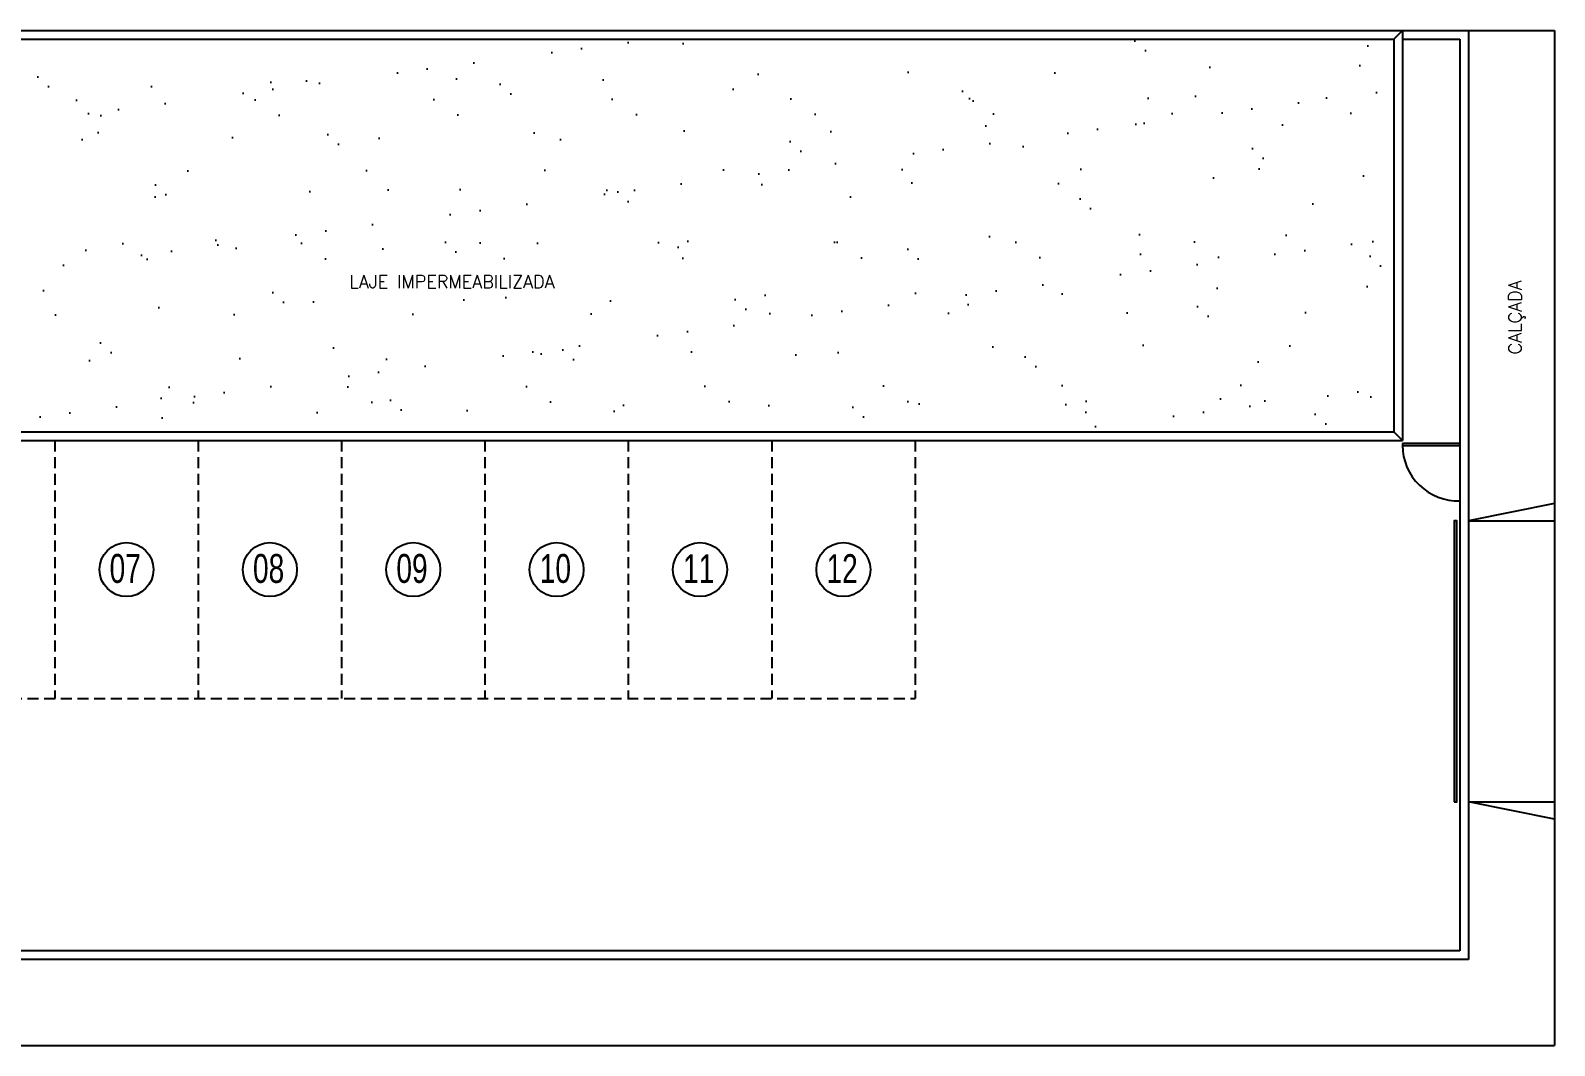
# Model space of a CAD drawing. Header units: millimetres. Extents: x 45003 to 46969, y 6653 to 6979.
# Drawn here: x 45064.44 to 45091.02, y 6835.07 to 6852.77 of the extents above; entities that cross this region are included whole.
import ezdxf

# ---------------------------------------------------------------- set-up
doc = ezdxf.new("R2010")
doc.units = ezdxf.units.MM
doc.linetypes.add('CONTINUO', pattern=[0])
doc.linetypes.add('HIDDEN', pattern=[9.525, 6.35, -3.175])
for name, color, linetype in [('ARQ-HACHURA', 253, 'Continuous'), ('ARQ-PENA-01', 1, 'Continuous'), ('ARQ-PENA-02', 2, 'Continuous'), ('ARQ-PENA-FINA-CINZA', 8, 'Continuous'), ('ARQ-PROJ-01', 1, 'HIDDEN'), ('ARQ-TEXTO3', 3, 'Continuous'), ('meio fio', 2, 'CONTINUO')]:
    doc.layers.add(name, color=color, linetype=linetype)
doc.styles.add('CELIO_COTA', font='technic_.ttf', dxfattribs={"width": 0.85})
doc.styles.add('ROMANS', font='romans.shx')

msp = doc.modelspace()

# ---------------------------------------------------------------- hatches: boundary and pattern name
at = {"layer": 'ARQ-HACHURA'}
h = msp.add_hatch(dxfattribs=at)
h.set_pattern_fill('AR-SAND', color=256)
h.set_pattern_definition([(37.5, (0, 12.1425), (-0.06299336, 1.92682377), [0, -1.52, 0, -1.7, 0, -1.625]), (7.5, (0, 12.1425), (1.7697767, 2.82214607), [0, -0.82, 0, -1.37, 0, -0.525]), (327.5, (-1.23, 12.1425), (3.11414186, 0.005659054), [0, -0.5, 0, -1.8, 0, -2.35]), (317.5, (-1.23, 12.1425), (3.0061266, 0.87767556), [0, -0.25, 0, -1.18, 0, -1.35])])
h.paths.add_polyline_path([(45088.216, 6852.624), (45056.516, 6852.624), (45056.516, 6852.509), (45056.516, 6851.239), (45056.516, 6845.774), (45088.216, 6845.774)])
h.paths.add_polyline_path([(45069.749, 6848.225), (45073.836, 6848.225), (45073.836, 6848.562), (45069.749, 6848.562)], flags=24)

# ---------------------------------------------------------------- linework, layer by layer
at = {"layer": 'ARQ-PENA-01'}
for p, q in [((45088.366, 6852.774), (45089.516, 6852.774)), ((45089.516, 6852.774), (45089.516, 6836.574)), ((45088.366, 6852.624), (45089.366, 6852.624)), ((45089.366, 6852.624), (45089.366, 6836.724)), ((45089.366, 6836.724), (45033.016, 6836.724)), ((45089.516, 6836.574), (45033.016, 6836.574))]:
    msp.add_line(p, q, dxfattribs=at)
at = {"layer": 'ARQ-PENA-02'}
for p, q in [((45056.516, 6852.774), (45088.366, 6852.774)), ((45088.216, 6852.624), (45088.366, 6852.774)), ((45088.366, 6852.774), (45088.366, 6845.624)), ((45056.516, 6852.624), (45088.216, 6852.624)), ((45088.216, 6852.624), (45088.216, 6845.774)), ((45056.516, 6845.774), (45088.216, 6845.774)), ((45088.216, 6845.774), (45088.366, 6845.624)), ((45056.516, 6845.624), (45088.366, 6845.624))]:
    msp.add_line(p, q, dxfattribs=at)
at = {"layer": 'ARQ-PENA-FINA-CINZA'}
for p, q in [((45089.516, 6852.774), (45091.016, 6852.774)), ((45091.016, 6852.774), (45091.016, 6835.074)), ((45091.016, 6844.524), (45089.516, 6844.224)), ((45089.516, 6844.224), (45091.016, 6844.224)), ((45089.516, 6839.324), (45091.016, 6839.324)), ((45091.016, 6839.024), (45089.516, 6839.324)), ((45026.866, 6835.074), (45091.016, 6835.074))]:
    msp.add_line(p, q, dxfattribs=at)
for points in [[(45088.366, 6845.574), (45088.366, 6845.539), (45089.366, 6845.539), (45089.366, 6845.574)], [(45089.266, 6839.324), (45089.316, 6839.324), (45089.316, 6844.224), (45089.266, 6844.224)]]:
    msp.add_lwpolyline(points, close=True, dxfattribs=at)
msp.add_arc((45089.332, 6845.539), 0.966, 180, 272.0409, dxfattribs=at)
at = {"layer": 'ARQ-PROJ-01', "ltscale": 0.03}
for p, q in [((45064.866, 6845.624), (45064.866, 6841.124)), ((45067.366, 6845.624), (45067.366, 6841.124)), ((45069.866, 6845.624), (45069.866, 6841.124)), ((45072.366, 6845.624), (45072.366, 6841.124)), ((45074.866, 6845.624), (45074.866, 6841.124)), ((45077.366, 6845.624), (45077.366, 6841.124)), ((45079.866, 6845.624), (45079.866, 6841.124)), ((45049.866, 6841.124), (45079.866, 6841.124))]:
    msp.add_line(p, q, dxfattribs=at)
at = {"layer": 'meio fio', "linetype": 'Continuous'}
for centre in [(45066.116, 6843.374), (45068.616, 6843.374), (45071.116, 6843.374), (45073.616, 6843.374), (45076.116, 6843.374), (45078.616, 6843.374)]:
    msp.add_circle(centre, 0.471, dxfattribs=at)

# ---------------------------------------------------------------- texts
at = {"layer": 'ARQ-TEXTO3', "insert": (45071.792, 6848.394), "char_height": 0.225, "attachment_point": 5, "style": 'ROMANS'}
msp.add_mtext('LAJE IMPERMEABILIZADA ', dxfattribs=at)
at = {"layer": 'ARQ-TEXTO3', "insert": (45090.36, 6847.773), "char_height": 0.225, "attachment_point": 5, "rotation": 90, "style": 'ROMANS'}
msp.add_mtext('CALÇADA', dxfattribs=at)
at = {"layer": 'meio fio', "linetype": 'Continuous', "char_height": 0.504, "attachment_point": 5, "style": 'CELIO_COTA'}
for s, insert in [('\\A1;07', (45066.094, 6843.39)), ('\\A1;08', (45068.594, 6843.39)), ('\\A1;09', (45071.094, 6843.39)), ('\\A1;10', (45073.594, 6843.39)), ('\\A1;11', (45076.094, 6843.39)), ('\\A1;12', (45078.594, 6843.39))]:
    msp.add_mtext(s, dxfattribs=dict(at, insert=insert))

doc.saveas('drawing.dxf')
